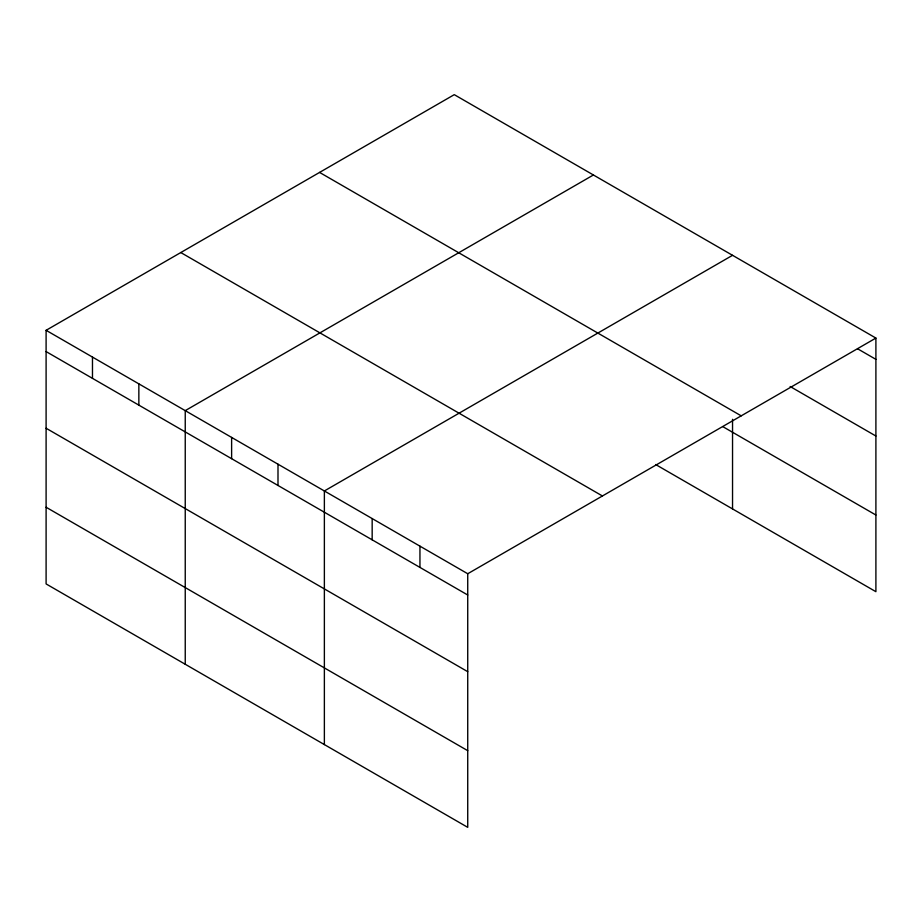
<?xml version="1.0" encoding="UTF-8"?>
<svg xmlns="http://www.w3.org/2000/svg" width="922" height="922" viewBox="0 0 922 922"><rect width="100%" height="100%" fill="white"/><g stroke="black" fill="none" stroke-linecap="round" stroke-linejoin="round"><path stroke-width="1.38" d="M655.657 464.538L875.9 591.693L875.9 338.074L454.269 94.655L46.1 330.307L46.1 583.926L467.731 827.345L467.731 573.738L46.1 330.307M593.411 174.984L185.241 410.636L185.241 664.255M732.541 255.313L324.371 490.965L324.371 744.584M467.731 573.738L875.9 338.074M857.518 348.735L875.9 359.35M790.131 386.502L875.9 436.025M319.577 172.414L741.207 415.845M722.779 426.621L875.9 515.018M180.793 252.547L602.423 495.967M46.1 351.582L467.731 595.001M46.1 428.246L467.731 671.677M46.1 507.25L467.731 750.669M732.541 419.326L732.541 508.932M419.948 546.147L419.948 567.41M372.165 518.556L372.165 539.831M277.995 464.192L277.995 485.468M231.618 437.42L231.618 458.683M138.853 383.863L138.853 405.127M92.477 357.091L92.477 378.354"/></g></svg>
